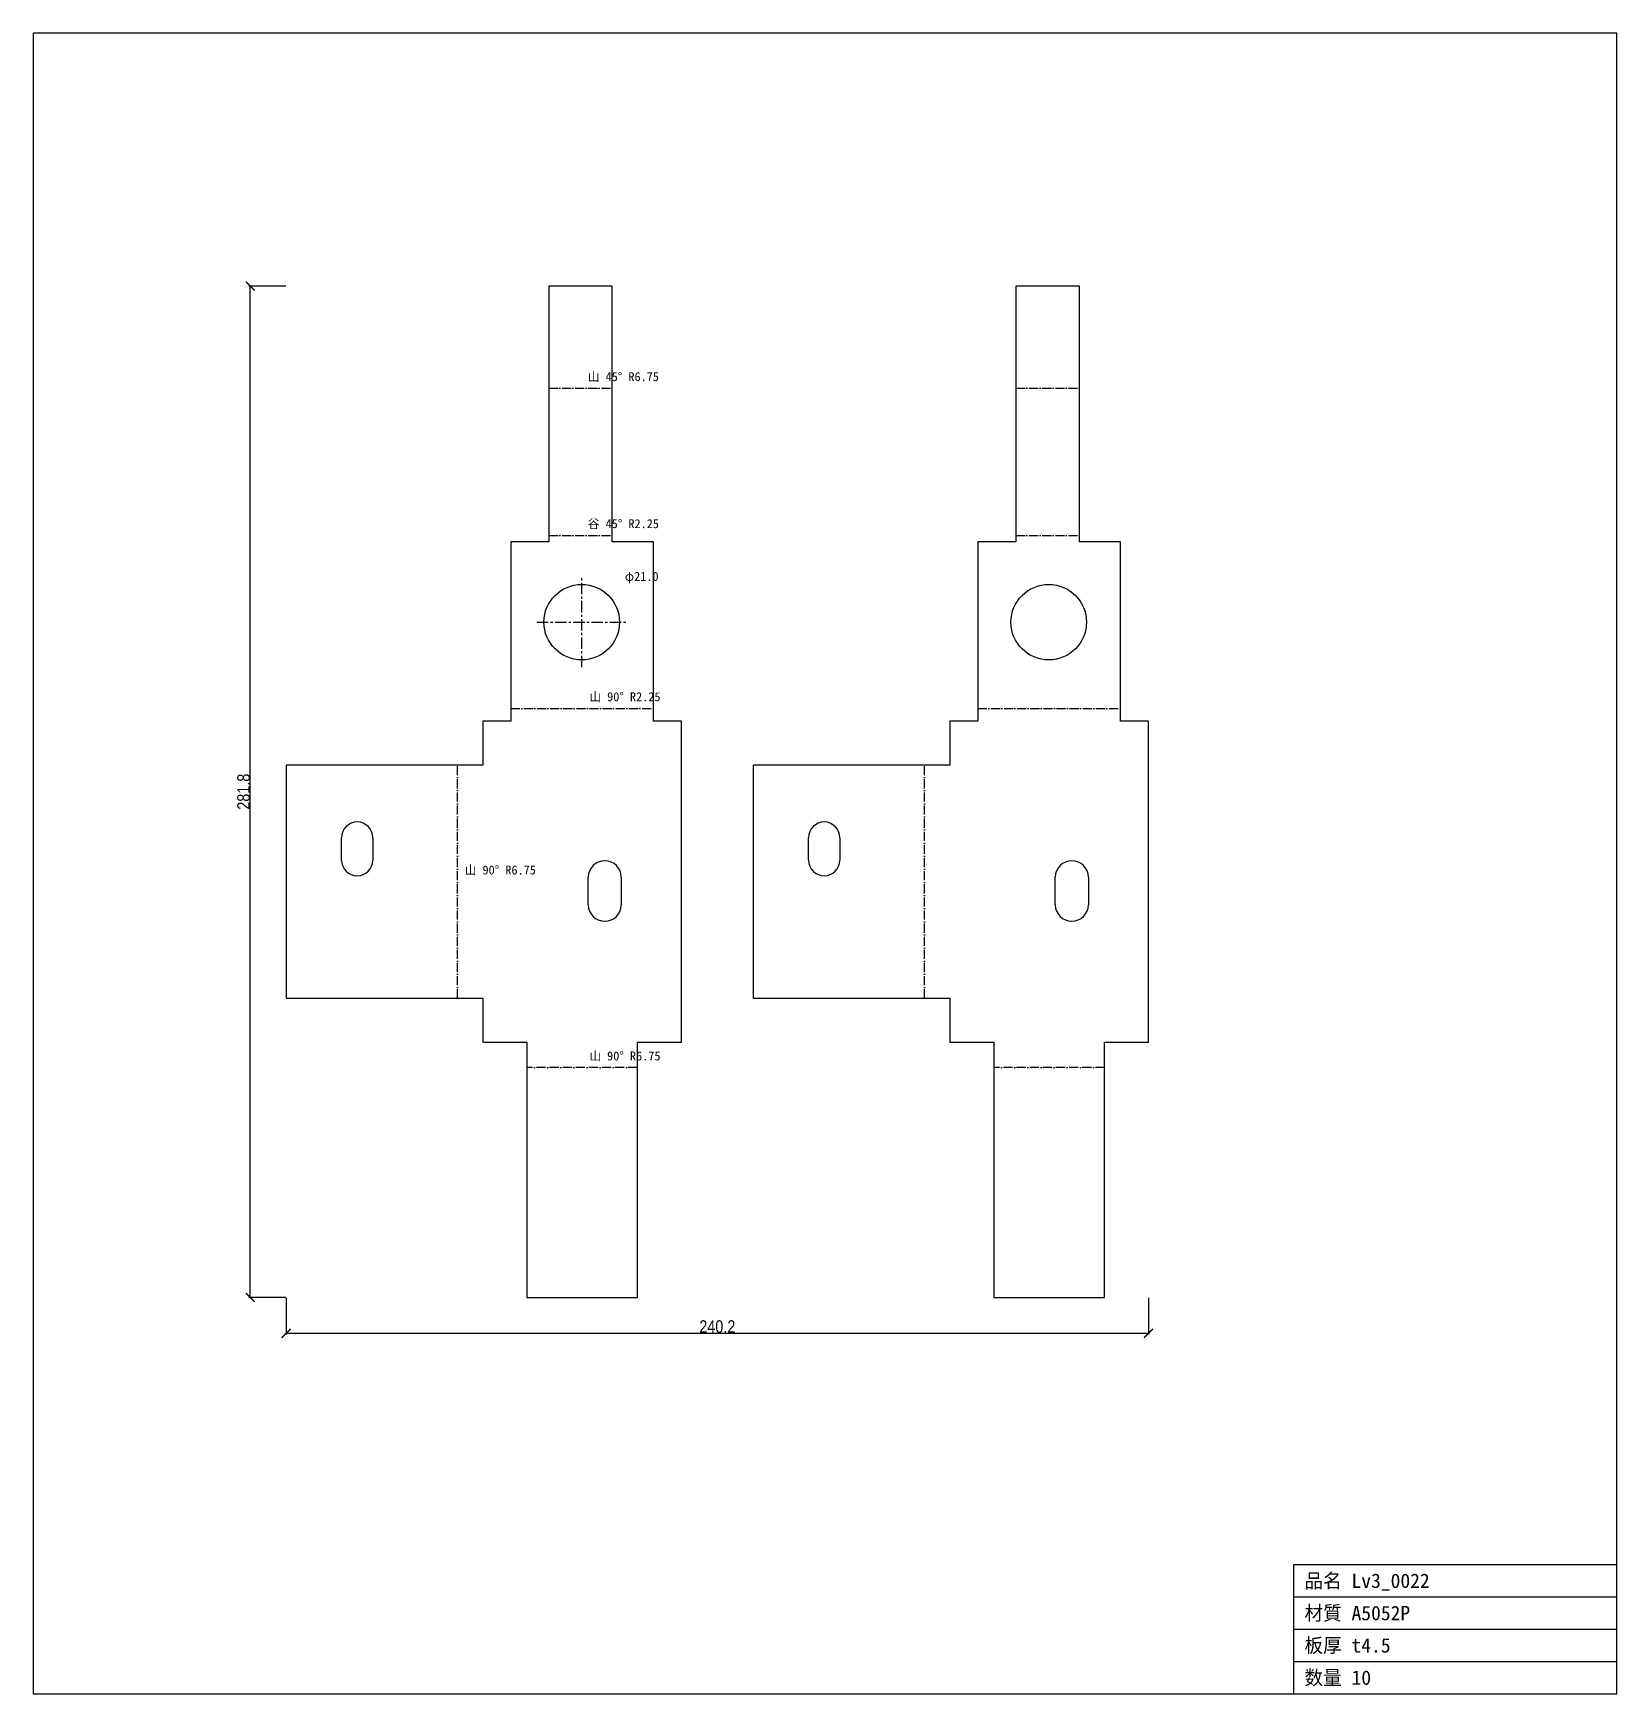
# Model space of a CAD drawing. Header units: millimetres. Extents: x -125 to 316, y -182 to 281.
import ezdxf

# ---------------------------------------------------------------- set-up
doc = ezdxf.new("R2010")
doc.units = ezdxf.units.MM
doc.linetypes.add('CENTER', pattern=[5.08, 3.175, -0.635, 0.635, -0.635])
doc.linetypes.add('DASHDOT', pattern=[3.556, 2.54, -0.508, 0, -0.508])
for name, color, linetype in [('BEND', 7, 'Continuous'), ('CENTER', 7, 'Continuous'), ('CUT', 7, 'Continuous'), ('DIM', 7, 'Continuous'), ('FRAME', 7, 'Continuous'), ('TEXT', 7, 'Continuous')]:
    doc.layers.add(name, color=color, linetype=linetype)
doc.styles.add('OpenSansCondensed-Light', font='OpenSansCondensed-Light.ttf')
doc.dimstyles.new('EZDXF', dxfattribs={"dimtxt": 0.25, "dimasz": 0.175, "dimexe": 0.375, "dimexo": 0.125, "dimgap": 0.1, "dimtad": 1, "dimlfac": 100, "dimzin": 12, "dimdsep": 46, "dimtxsty": 'OpenSansCondensed-Light', "dimblk": 'ARCHTICK', "dimcen": 2.5, "dimazin": 3, "dimtfac": 0.5, "dimtmove": 2, "dimatfit": 3})

# ---------------------------------------------------------------- blocks, each defined once
blk = doc.blocks.new('_ARCHTICK')
at = {"color": 0, "linetype": 'BYBLOCK', "const_width": 0.15}
blk.add_lwpolyline([(-0.5, -0.5), (0.5, 0.5)], dxfattribs=at)

msp = doc.modelspace()

# ---------------------------------------------------------------- linework, layer by layer
at = {"layer": 'BEND', "color": 4, "linetype": 'DASHDOT'}
for p, q in [((18.38, 182.23), (36.04, 182.23)), ((148.48, 182.23), (166.14, 182.23)), ((18.38, 141.26), (36.04, 141.26)), ((148.48, 141.26), (166.14, 141.26)), ((7.75, 93.03), (47.53, 93.03)), ((137.84, 93.03), (177.63, 93.03)), ((-7.07, 12.25), (-7.07, 77.25)), ((123.03, 12.25), (123.03, 77.25)), ((43.03, -7.07), (12.25, -7.07)), ((173.13, -7.07), (142.34, -7.07))]:
    msp.add_line(p, q, dxfattribs=at)
at = {"layer": 'CENTER', "color": 1, "linetype": 'CENTER'}
for p, q in [((27.51, 104.55), (27.51, 129.58)), ((15, 117.07), (40.03, 117.07))]:
    msp.add_line(p, q, dxfattribs=at)
at = {"layer": 'CUT'}
for p, q in [((36.04, 210.73), (18.38, 210.73)), ((18.38, 210.73), (18.38, 139.49)), ((36.04, 139.49), (36.04, 210.73)), ((166.14, 210.73), (148.48, 210.73)), ((148.48, 210.73), (148.48, 139.49)), ((166.14, 139.49), (166.14, 210.73)), ((18.38, 139.49), (7.75, 139.49)), ((7.75, 139.49), (7.75, 89.5)), ((47.53, 139.49), (36.04, 139.49)), ((47.53, 89.5), (47.53, 139.49)), ((148.48, 139.49), (137.84, 139.49)), ((137.84, 139.49), (137.84, 89.5)), ((177.63, 139.49), (166.14, 139.49)), ((177.63, 89.5), (177.63, 139.49)), ((7.75, 89.5), (0, 89.5)), ((0, 89.5), (0, 77.25)), ((55.28, 89.5), (47.53, 89.5)), ((55.28, 0), (55.28, 89.5)), ((137.84, 89.5), (130.09, 89.5)), ((130.09, 89.5), (130.09, 77.25)), ((185.38, 89.5), (177.63, 89.5)), ((185.38, 0), (185.38, 89.5)), ((0, 77.25), (-54.81, 77.25)), ((-54.81, 77.25), (-54.81, 12.25)), ((130.09, 77.25), (75.28, 77.25)), ((75.28, 77.25), (75.28, 12.25)), ((-39.4, 50.73), (-39.4, 57.01)), ((-30.67, 57.01), (-30.67, 50.73)), ((90.7, 50.73), (90.7, 57.01)), ((99.43, 57.01), (99.43, 50.73)), ((29.32, 38.34), (29.32, 45.96)), ((38.54, 45.96), (38.54, 38.34)), ((159.42, 38.34), (159.42, 45.96)), ((168.64, 45.96), (168.64, 38.34)), ((-54.81, 12.25), (0, 12.25)), ((0, 12.25), (0, 0)), ((75.28, 12.25), (130.09, 12.25)), ((130.09, 12.25), (130.09, 0)), ((0, 0), (12.25, 0)), ((12.25, 0), (12.25, -71.1)), ((43.03, -71.1), (43.03, 0)), ((43.03, 0), (55.28, 0)), ((130.09, 0), (142.34, 0)), ((142.34, 0), (142.34, -71.1)), ((173.13, -71.1), (173.13, 0)), ((173.13, 0), (185.38, 0)), ((12.25, -71.1), (43.03, -71.1)), ((142.34, -71.1), (173.13, -71.1))]:
    msp.add_line(p, q, dxfattribs=at)
for centre in [(27.51, 117.07), (157.6, 117.07)]:
    msp.add_circle(centre, 10.52, dxfattribs=at)
for centre, radius, start, end in [((-35.03, 57.01), 4.37, 0, 180), ((95.06, 57.01), 4.37, 0, 180), ((-35.03, 50.73), 4.37, 180, 0), ((33.93, 45.96), 4.61, 0, 180), ((95.06, 50.73), 4.37, 180, 0), ((164.03, 45.96), 4.61, 0, 180), ((33.93, 38.34), 4.61, 180, 0), ((164.03, 38.34), 4.61, 180, 0)]:
    msp.add_arc(centre, radius, start, end, dxfattribs=at)
at = {"layer": 'FRAME'}
for p, q in [((315.83, 281.19), (-125.27, 281.19)), ((-125.27, 281.19), (-125.27, -181.56)), ((315.83, -181.56), (315.83, 281.19)), ((225.83, -181.56), (225.83, -145.56)), ((225.83, -145.56), (315.83, -145.56)), ((225.83, -154.56), (315.83, -154.56)), ((225.83, -163.56), (315.83, -163.56)), ((225.83, -172.56), (315.83, -172.56)), ((-125.27, -181.56), (315.83, -181.56))]:
    msp.add_line(p, q, dxfattribs=at)

# ---------------------------------------------------------------- texts
at = {"layer": 'TEXT'}
for s, height, p in [('山 45° R6.75', 2.5, (29.21, 184.23)), ('谷 45° R2.25', 2.5, (29.21, 143.26)), ('φ21.0', 2.5, (39.53, 128.58)), ('山 90° R2.25', 2.5, (29.64, 95.03)), ('山 90° R6.75', 2.5, (-5.07, 46.75)), ('山 90° R6.75', 2.5, (29.64, -5.07)), ('品名 Lv3_0022', 4, (228.83, -152.06)), ('材質 A5052P', 4, (228.83, -161.06)), ('板厚 t4.5', 4, (228.83, -170.06)), ('数量 10', 4, (228.83, -179.06))]:
    msp.add_text(s, height=height, dxfattribs=at).set_placement(p)

# ---------------------------------------------------------------- dimensions: what is measured, and where the dimension line sits
at = {"layer": 'DIM'}
msp.add_linear_dim(base=(-64.81, -71.1), p1=(-54.81, -71.1), p2=(-54.81, 210.73), angle=90, dimstyle='EZDXF', override={"dimtxt": 3.5, "dimasz": 2.5, "dimdec": 1, "dimlfac": 1}, dxfattribs=at).render()
msp.add_linear_dim(base=(-54.81, -81.1), p1=(-54.81, -71.1), p2=(185.38, -71.1), dimstyle='EZDXF', override={"dimtxt": 3.5, "dimasz": 2.5, "dimdec": 1, "dimlfac": 1}, dxfattribs=at).render()

doc.saveas('drawing.dxf')
